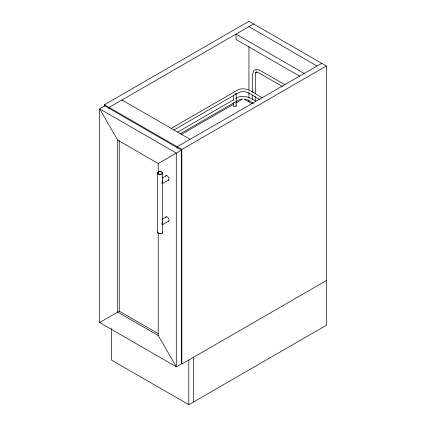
<?xml version="1.0" encoding="UTF-8"?>
<svg xmlns="http://www.w3.org/2000/svg" width="426" height="426" viewBox="0 0 426 426"><rect width="100%" height="100%" fill="white"/><g stroke="black" fill="none" stroke-linecap="round" stroke-linejoin="round"><path stroke-width="0.64" d="M255.909 72.18L255.291 74.497L255.291 93.683M236.18 93.246L236.18 105.952L235.775 106.516L234.801 106.75L233.826 106.516L233.421 105.952L233.421 102.778M104.407 106.074L104.407 104.743L248.938 21.3L326.364 66.003L326.364 325.278L188.803 404.7L111.378 359.997L111.378 328.441M253.587 23.984L109.056 107.427L109.056 108.752M255.478 72.899L256.995 72.021L256.159 72.037L258.475 72.66L282.395 86.467M171.279 128.327L237.5 90.094C246.532 85.567 254.727 93.992 262.24 97.724M173.813 130.047L238.698 92.586C246.468 88.762 253.284 96.585 259.807 99.508M177.615 132.119L233.469 99.87M235.775 98.539C242.202 93.89 250.28 97.277 255.919 101.526M180.129 133.849L238.698 100.035L241.633 99.061M181.055 134.6L233.469 104.338M235.775 103.007L242.687 99.018M321.721 63.32L177.189 146.762L177.189 148.094M104.407 104.743L181.838 149.446L326.364 66.003M158.222 172.823L158.222 163.525L181.449 150.117L104.796 105.861L99.636 108.843L99.636 322.519L176.284 366.775L181.449 363.799L181.449 150.117M162.253 178.004L166.353 175.64M168.818 179.916L162.519 183.553L161.864 183.164L162.519 180.448M162.253 219.161L166.353 216.797M168.818 221.067L162.519 224.704L161.864 224.321L162.519 221.6M99.636 322.519L119.418 311.097M326.364 280.574L181.838 364.022L181.838 149.446M234.801 94.039L235.775 93.805M244.891 99.061L247.825 100.035L253.529 103.332M248.938 26.662L317.077 66.003M304.169 73.453L236.036 34.117L236.036 39.48L299.59 76.174M284.946 84.758L259.674 70.162L255.989 69.417L253.731 70.721L252.533 74.284L252.533 92.351M243.832 99.018L251.851 103.646M121.958 99.977L190.092 139.313M158.222 232.575L158.222 335.486L176.284 366.775L176.284 153.099L99.636 108.843L117.698 140.133L158.222 163.525M158.057 333.601L119.248 311.198L119.248 140.569M158.222 335.486L117.698 312.093L117.698 140.133M235.775 105.392L236.18 105.952M255.291 96.345L255.291 101.665M252.533 95.014L252.533 99.668M252.533 102.331L252.533 103.662M248.938 46.61L248.938 89.822M248.938 92.479L248.938 97.799M248.938 100.456L248.938 101.787M233.421 95.152L233.421 100.232M193.452 357.313L193.452 402.016M188.803 359.997L188.803 404.7M162.524 173.52A2.54 1.464 0 0 1 158.275 174.175A2.54 1.464 0 0 1 159.409 171.726A2.54 1.464 0 0 1 162.524 173.52L162.519 232.649M157.593 172.748L157.599 232.644M165.687 176.023A2.556 1.475 60 0 1 168.531 177.232A2.556 1.475 60 0 1 168.158 180.294M165.687 217.175A2.556 1.475 60 0 1 168.531 218.384A2.556 1.475 60 0 1 168.158 221.451M160.661 171.63A2.268 1.31 0 0 0 157.881 172.551A2.268 1.31 0 0 0 159.478 174.154A2.252 1.299 0 0 0 162.242 173.244A2.252 1.299 0 0 0 160.655 171.646M162.242 232.841A2.252 1.299 0 0 1 160.07 233.805A2.252 1.299 0 0 1 157.897 232.846M162.519 231.888A2.54 1.464 0 0 1 160.075 233.736A2.54 1.464 0 0 1 157.615 231.893"/></g></svg>
